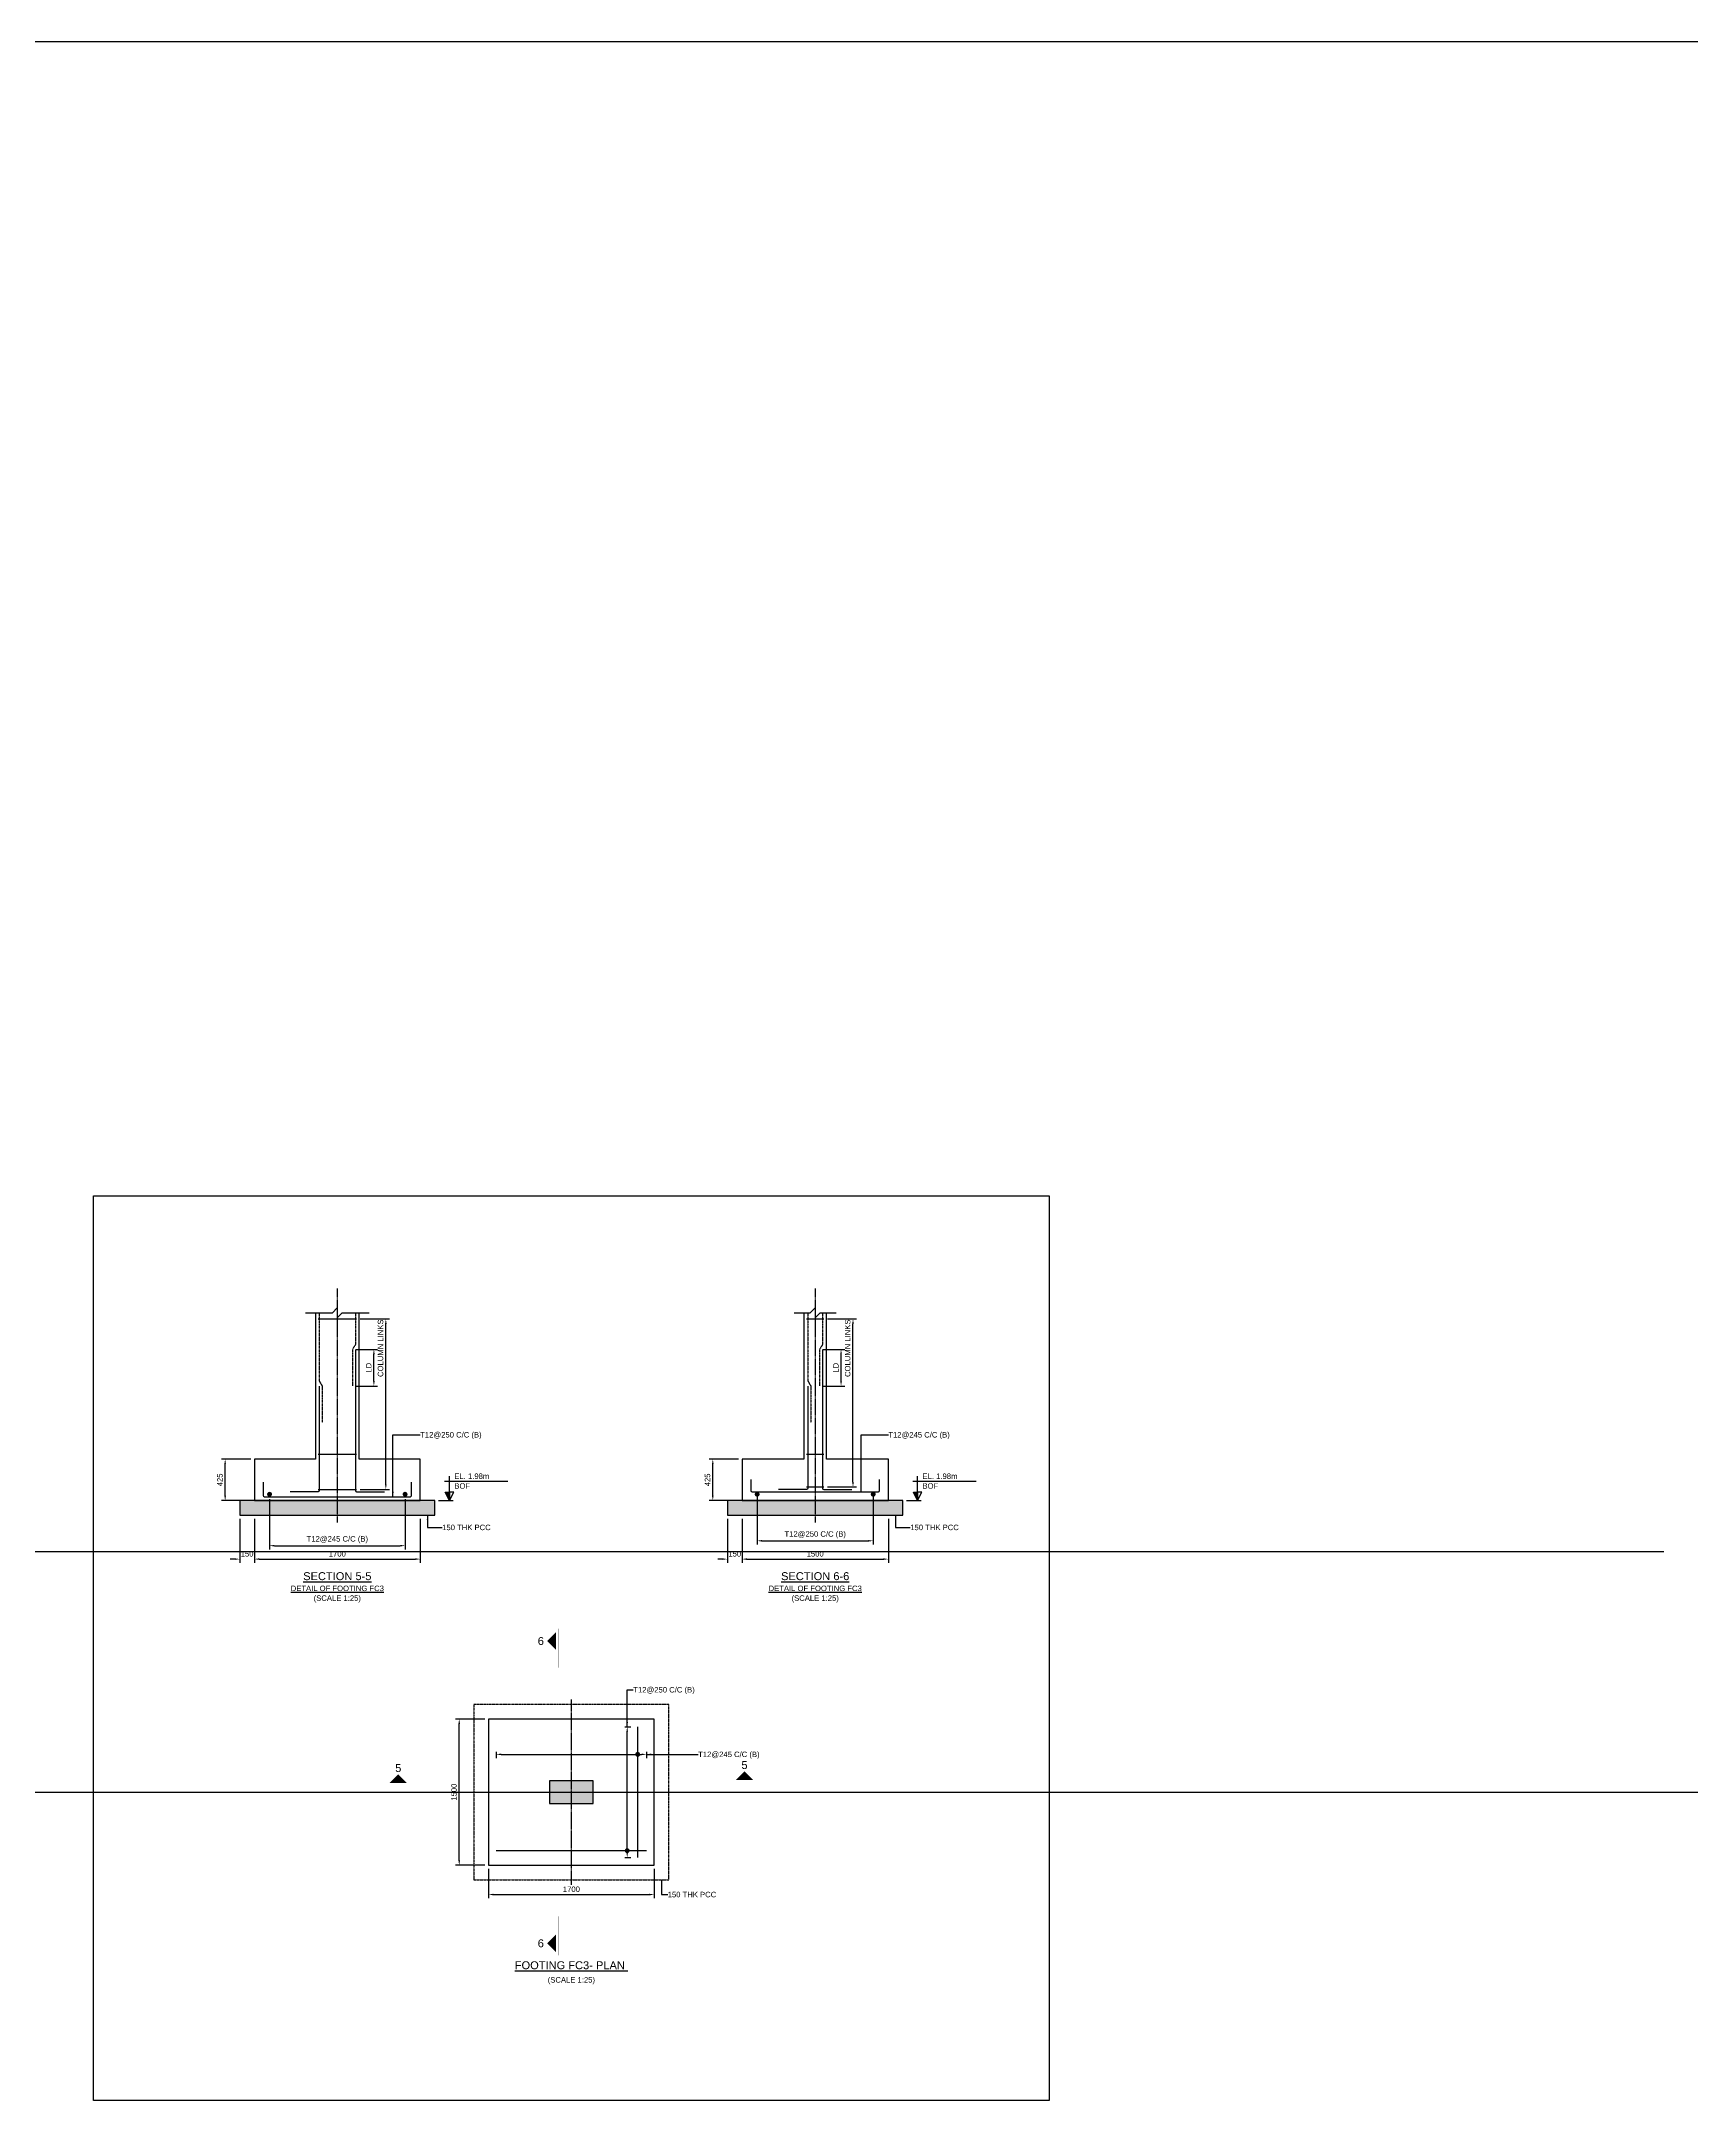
# Model space of a CAD drawing. Header units: inches. Extents: x -816171 to 9366335, y -450961 to 689132.
# Drawn here: x 5528671 to 5596347, y 310921 to 395952 of the extents above; entities that cross this region are included whole.
import ezdxf
from ezdxf.enums import TextEntityAlignment as Align

# ---------------------------------------------------------------- set-up
doc = ezdxf.new("R2010")
doc.units = ezdxf.units.IN
doc.header["$MEASUREMENT"] = 0
doc.linetypes.add('Cline', pattern=[1, 0.625, -0.125, 0.125, -0.125])
doc.linetypes.add('DASHED', pattern=[0.75, 0.5, -0.25])
for name, color, linetype in [('Center Line', 1, 'Continuous'), ('Column', 2, 'Continuous'), ('Concrete Line', 2, 'Continuous'), ('Dim', 31, 'Continuous'), ('Footing', 4, 'Continuous'), ('Labels', 4, 'Continuous'), ('PCC', 5, 'Continuous'), ('Reinforcement', 130, 'Continuous'), ('Schedule Border', 60, 'Continuous'), ('Section Mark', 5, 'Continuous'), ('Solid', 25, 'Continuous'), ('Text', 31, 'Continuous')]:
    doc.layers.add(name, color=color, linetype=linetype)
doc.styles.add('SC-FTG1', font='sanss___.ttf')
doc.styles.add('SC-FTG2', font='SansSerif')
doc.dimstyles.new('RccFooting', dxfattribs={"dimtxt": 225, "dimasz": 200, "dimexe": 150, "dimexo": 150, "dimgap": 100, "dimtad": 1, "dimtoh": 1, "dimdec": 4, "dimlfac": 0.25, "dimzin": 0, "dimdsep": 46, "dimtxsty": 'SC-FTG2', "dimcen": 0.09, "dimclrd": 8, "dimclre": 8, "dimclrt": 31, "dimadec": 0, "dimazin": 0, "dimtfac": 1, "dimtdec": 0, "dimtix": 1, "dimtofl": 0, "dimtmove": 0, "dimatfit": 3, "dimfxl": 1, "dimtolj": 1, "dimtzin": 0, "dimarcsym": 0})

# ---------------------------------------------------------------- blocks, each defined once
blk = doc.blocks.new('*D2167')
at = {"layer": 'DEFPOINTS', "color": 0, "transparency": 16777216}
for p in [(5547005, 321144), (5553805, 321144), (5553805, 319944)]:
    blk.add_point(p, dxfattribs=at)
at = {"layer": 'Dim', "color": 8, "lineweight": -2, "transparency": 16777216}
for p, q in [((5547005, 320994), (5547005, 319794)), ((5553805, 320994), (5553805, 319794)), ((5547205, 319944), (5553605, 319944))]:
    blk.add_line(p, q, dxfattribs=at)
at = {"layer": 'Dim', "color": 8, "transparency": 16777216}
for points in [[(5547205, 319978), (5547205, 319911), (5547005, 319944)], [(5553605, 319978), (5553605, 319911), (5553805, 319944)]]:
    blk.add_solid(points, dxfattribs=at)
at = {"layer": 'Dim', "color": 31, "transparency": 16777216, "insert": (5550405, 320160), "char_height": 225, "attachment_point": 5, "style": 'SC-FTG2'}
blk.add_mtext('\\A1;1700', dxfattribs=at)
blk = doc.blocks.new('*D2168')
at = {"layer": 'DEFPOINTS', "color": 0, "transparency": 16777216}
for p in [(5545805, 327144), (5547005, 327144), (5547005, 321144)]:
    blk.add_point(p, dxfattribs=at)
at = {"layer": 'Dim', "color": 8, "lineweight": -2, "transparency": 16777216}
for p, q in [((5546855, 327144), (5545655, 327144)), ((5545805, 321344), (5545805, 326944)), ((5546855, 321144), (5545655, 321144))]:
    blk.add_line(p, q, dxfattribs=at)
at = {"layer": 'Dim', "color": 8, "transparency": 16777216}
for points in [[(5545771, 326944), (5545838, 326944), (5545805, 327144)], [(5545771, 321344), (5545838, 321344), (5545805, 321144)]]:
    blk.add_solid(points, dxfattribs=at)
at = {"layer": 'Dim', "color": 31, "transparency": 16777216, "insert": (5545589, 324144), "char_height": 225, "attachment_point": 5, "rotation": 90, "style": 'SC-FTG2'}
blk.add_mtext('\\A1;1500', dxfattribs=at)
blk = doc.blocks.new('*D2169')
at = {"layer": 'DEFPOINTS', "color": 0, "transparency": 16777216}
for p in [(5552445, 326824), (5552695, 326824), (5552445, 321464)]:
    blk.add_point(p, dxfattribs=at)
at = {"layer": 'Dim', "color": 8, "lineweight": -2, "transparency": 16777216}
for p, q in [((5552595, 326824), (5552845, 326824)), ((5552695, 321664), (5552695, 326624)), ((5552595, 321464), (5552845, 321464))]:
    blk.add_line(p, q, dxfattribs=at)
at = {"layer": 'Dim', "color": 8, "transparency": 16777216}
for points in [[(5552661, 326624), (5552728, 326624), (5552695, 326824)], [(5552661, 321664), (5552728, 321664), (5552695, 321464)]]:
    blk.add_solid(points, dxfattribs=at)
blk = doc.blocks.new('*D2170')
at = {"layer": 'DEFPOINTS', "color": 0, "transparency": 16777216}
for p in [(5547325, 325944), (5553485, 325944), (5553485, 325694)]:
    blk.add_point(p, dxfattribs=at)
at = {"layer": 'Dim', "color": 8, "lineweight": -2, "transparency": 16777216}
for p, q in [((5547325, 325794), (5547325, 325544)), ((5547525, 325694), (5553285, 325694)), ((5553485, 325794), (5553485, 325544))]:
    blk.add_line(p, q, dxfattribs=at)
at = {"layer": 'Dim', "color": 8, "transparency": 16777216}
for points in [[(5547525, 325728), (5547525, 325661), (5547325, 325694)], [(5553285, 325728), (5553285, 325661), (5553485, 325694)]]:
    blk.add_solid(points, dxfattribs=at)
blk = doc.blocks.new('*D2171')
at = {"layer": 'DEFPOINTS', "color": 0, "transparency": 16777216}
for p in [(5536805, 335503), (5537405, 335503), (5537405, 333703)]:
    blk.add_point(p, dxfattribs=at)
at = {"layer": 'Dim', "color": 8, "lineweight": -2, "transparency": 16777216}
for p, q in [((5536805, 335353), (5536805, 333553)), ((5537405, 335353), (5537405, 333553)), ((5536605, 333703), (5536405, 333703)), ((5537605, 333703), (5537805, 333703))]:
    blk.add_line(p, q, dxfattribs=at)
at = {"layer": 'Dim', "color": 8, "transparency": 16777216}
for points in [[(5536605, 333736), (5536605, 333670), (5536805, 333703)], [(5537605, 333736), (5537605, 333670), (5537405, 333703)]]:
    blk.add_solid(points, dxfattribs=at)
at = {"layer": 'Dim', "color": 31, "transparency": 16777216, "insert": (5537105, 333919), "char_height": 225, "attachment_point": 5, "style": 'SC-FTG2'}
blk.add_mtext('\\A1;150', dxfattribs=at)
blk = doc.blocks.new('*D2172')
at = {"layer": 'DEFPOINTS', "color": 0, "transparency": 16777216}
for p in [(5537405, 335503), (5544205, 335503), (5544205, 333703)]:
    blk.add_point(p, dxfattribs=at)
at = {"layer": 'Dim', "color": 8, "lineweight": -2, "transparency": 16777216}
for p, q in [((5537405, 335353), (5537405, 333553)), ((5544205, 335353), (5544205, 333553)), ((5537605, 333703), (5544005, 333703))]:
    blk.add_line(p, q, dxfattribs=at)
at = {"layer": 'Dim', "color": 8, "transparency": 16777216}
for points in [[(5537605, 333736), (5537605, 333670), (5537405, 333703)], [(5544005, 333736), (5544005, 333670), (5544205, 333703)]]:
    blk.add_solid(points, dxfattribs=at)
at = {"layer": 'Dim', "color": 31, "transparency": 16777216, "insert": (5540805, 333919), "char_height": 225, "attachment_point": 5, "style": 'SC-FTG2'}
blk.add_mtext('\\A1;1700', dxfattribs=at)
blk = doc.blocks.new('*D2173')
at = {"layer": 'DEFPOINTS', "color": 0, "transparency": 16777216}
for p in [(5536205, 337803), (5537405, 337803), (5537405, 336103)]:
    blk.add_point(p, dxfattribs=at)
at = {"layer": 'Dim', "color": 8, "lineweight": -2, "transparency": 16777216}
for p, q in [((5537255, 337803), (5536055, 337803)), ((5536205, 336303), (5536205, 337603)), ((5537255, 336103), (5536055, 336103))]:
    blk.add_line(p, q, dxfattribs=at)
at = {"layer": 'Dim', "color": 8, "transparency": 16777216}
for points in [[(5536171, 337603), (5536238, 337603), (5536205, 337803)], [(5536171, 336303), (5536238, 336303), (5536205, 336103)]]:
    blk.add_solid(points, dxfattribs=at)
at = {"layer": 'Dim', "color": 31, "transparency": 16777216, "insert": (5535989, 336953), "char_height": 225, "attachment_point": 5, "rotation": 90, "style": 'SC-FTG2'}
blk.add_mtext('\\A1;425', dxfattribs=at)
blk = doc.blocks.new('*D2158')
at = {"layer": 'DEFPOINTS', "color": 0, "transparency": 16777216}
for p in [(5538025, 336313), (5543585, 336313), (5543585, 334253)]:
    blk.add_point(p, dxfattribs=at)
at = {"layer": 'Dim', "color": 8, "lineweight": -2, "transparency": 16777216}
for p, q in [((5538025, 336163), (5538025, 334103)), ((5543585, 336163), (5543585, 334103)), ((5538225, 334253), (5543385, 334253))]:
    blk.add_line(p, q, dxfattribs=at)
at = {"layer": 'Dim', "color": 8, "transparency": 16777216}
for points in [[(5538225, 334286), (5538225, 334220), (5538025, 334253)], [(5543385, 334286), (5543385, 334220), (5543585, 334253)]]:
    blk.add_solid(points, dxfattribs=at)
at = {"layer": 'Dim', "color": 31, "transparency": 16777216, "insert": (5540805, 334500), "char_height": 225, "attachment_point": 5, "style": 'SC-FTG2'}
blk.add_mtext('\\A1;T12@245 C/C (B)', dxfattribs=at)
blk = doc.blocks.new('*D2159')
at = {"layer": 'DEFPOINTS', "color": 0, "transparency": 16777216}
for p in [(5541425, 342303), (5542305, 342303), (5541425, 340803)]:
    blk.add_point(p, dxfattribs=at)
at = {"layer": 'Dim', "color": 8, "lineweight": -2, "transparency": 16777216}
for p, q in [((5541575, 342303), (5542455, 342303)), ((5542305, 341003), (5542305, 342103)), ((5541575, 340803), (5542455, 340803))]:
    blk.add_line(p, q, dxfattribs=at)
at = {"layer": 'Dim', "color": 8, "transparency": 16777216}
for points in [[(5542271, 342103), (5542338, 342103), (5542305, 342303)], [(5542271, 341003), (5542338, 341003), (5542305, 340803)]]:
    blk.add_solid(points, dxfattribs=at)
at = {"layer": 'Dim', "color": 31, "transparency": 16777216, "insert": (5542092, 341553), "char_height": 225, "attachment_point": 5, "rotation": 90, "style": 'SC-FTG2'}
blk.add_mtext('\\A1;LD', dxfattribs=at)
blk = doc.blocks.new('*D2160')
at = {"layer": 'DEFPOINTS', "color": 0, "transparency": 16777216}
for p in [(5541595, 343553), (5542795, 343553), (5541595, 336563)]:
    blk.add_point(p, dxfattribs=at)
at = {"layer": 'Dim', "color": 8, "lineweight": -2, "transparency": 16777216}
for p, q in [((5541745, 343553), (5542945, 343553)), ((5542795, 336763), (5542795, 343353)), ((5541745, 336563), (5542945, 336563))]:
    blk.add_line(p, q, dxfattribs=at)
at = {"layer": 'Dim', "color": 8, "transparency": 16777216}
for points in [[(5542761, 343353), (5542828, 343353), (5542795, 343553)], [(5542761, 336763), (5542828, 336763), (5542795, 336563)]]:
    blk.add_solid(points, dxfattribs=at)
at = {"layer": 'Dim', "color": 31, "transparency": 16777216, "insert": (5542577, 342353), "char_height": 225, "attachment_point": 5, "rotation": 90, "style": 'SC-FTG2'}
blk.add_mtext('\\A1;COLUMN LINKS', dxfattribs=at)
blk = doc.blocks.new('*D2161')
at = {"layer": 'DEFPOINTS', "color": 0, "transparency": 16777216}
for p in [(5556805, 335503), (5557405, 335503), (5557405, 333703)]:
    blk.add_point(p, dxfattribs=at)
at = {"layer": 'Dim', "color": 8, "lineweight": -2, "transparency": 16777216}
for p, q in [((5556805, 335353), (5556805, 333553)), ((5557405, 335353), (5557405, 333553)), ((5556605, 333703), (5556405, 333703)), ((5557605, 333703), (5557805, 333703))]:
    blk.add_line(p, q, dxfattribs=at)
at = {"layer": 'Dim', "color": 8, "transparency": 16777216}
for points in [[(5556605, 333736), (5556605, 333670), (5556805, 333703)], [(5557605, 333736), (5557605, 333670), (5557405, 333703)]]:
    blk.add_solid(points, dxfattribs=at)
at = {"layer": 'Dim', "color": 31, "transparency": 16777216, "insert": (5557105, 333919), "char_height": 225, "attachment_point": 5, "style": 'SC-FTG2'}
blk.add_mtext('\\A1;150', dxfattribs=at)
blk = doc.blocks.new('*D2162')
at = {"layer": 'DEFPOINTS', "color": 0, "transparency": 16777216}
for p in [(5557405, 335503), (5563405, 335503), (5563405, 333703)]:
    blk.add_point(p, dxfattribs=at)
at = {"layer": 'Dim', "color": 8, "lineweight": -2, "transparency": 16777216}
for p, q in [((5557405, 335353), (5557405, 333553)), ((5563405, 335353), (5563405, 333553)), ((5557605, 333703), (5563205, 333703))]:
    blk.add_line(p, q, dxfattribs=at)
at = {"layer": 'Dim', "color": 8, "transparency": 16777216}
for points in [[(5557605, 333736), (5557605, 333670), (5557405, 333703)], [(5563205, 333736), (5563205, 333670), (5563405, 333703)]]:
    blk.add_solid(points, dxfattribs=at)
at = {"layer": 'Dim', "color": 31, "transparency": 16777216, "insert": (5560405, 333919), "char_height": 225, "attachment_point": 5, "style": 'SC-FTG2'}
blk.add_mtext('\\A1;1500', dxfattribs=at)
blk = doc.blocks.new('*D2180')
at = {"layer": 'DEFPOINTS', "color": 0, "transparency": 16777216}
for p in [(5556205, 337803), (5557405, 337803), (5557405, 336103)]:
    blk.add_point(p, dxfattribs=at)
at = {"layer": 'Dim', "color": 8, "lineweight": -2, "transparency": 16777216}
for p, q in [((5557255, 337803), (5556055, 337803)), ((5556205, 336303), (5556205, 337603)), ((5557255, 336103), (5556055, 336103))]:
    blk.add_line(p, q, dxfattribs=at)
at = {"layer": 'Dim', "color": 8, "transparency": 16777216}
for points in [[(5556171, 337603), (5556238, 337603), (5556205, 337803)], [(5556171, 336303), (5556238, 336303), (5556205, 336103)]]:
    blk.add_solid(points, dxfattribs=at)
at = {"layer": 'Dim', "color": 31, "transparency": 16777216, "insert": (5555989, 336953), "char_height": 225, "attachment_point": 5, "rotation": 90, "style": 'SC-FTG2'}
blk.add_mtext('\\A1;425', dxfattribs=at)
blk = doc.blocks.new('*D2181')
at = {"layer": 'DEFPOINTS', "color": 0, "transparency": 16777216}
for p in [(5558025, 336513), (5562785, 336513), (5562785, 334453)]:
    blk.add_point(p, dxfattribs=at)
at = {"layer": 'Dim', "color": 8, "lineweight": -2, "transparency": 16777216}
for p, q in [((5558025, 336363), (5558025, 334303)), ((5562785, 336363), (5562785, 334303)), ((5558225, 334453), (5562585, 334453))]:
    blk.add_line(p, q, dxfattribs=at)
at = {"layer": 'Dim', "color": 8, "transparency": 16777216}
for points in [[(5558225, 334486), (5558225, 334420), (5558025, 334453)], [(5562585, 334486), (5562585, 334420), (5562785, 334453)]]:
    blk.add_solid(points, dxfattribs=at)
at = {"layer": 'Dim', "color": 31, "transparency": 16777216, "insert": (5560405, 334700), "char_height": 225, "attachment_point": 5, "style": 'SC-FTG2'}
blk.add_mtext('\\A1;T12@250 C/C (B)', dxfattribs=at)
blk = doc.blocks.new('*D2182')
at = {"layer": 'DEFPOINTS', "color": 0, "transparency": 16777216}
for p in [(5560585, 342303), (5561465, 342303), (5560585, 340803)]:
    blk.add_point(p, dxfattribs=at)
at = {"layer": 'Dim', "color": 8, "lineweight": -2, "transparency": 16777216}
for p, q in [((5560735, 342303), (5561615, 342303)), ((5561465, 341003), (5561465, 342103)), ((5560735, 340803), (5561615, 340803))]:
    blk.add_line(p, q, dxfattribs=at)
at = {"layer": 'Dim', "color": 8, "transparency": 16777216}
for points in [[(5561431, 342103), (5561498, 342103), (5561465, 342303)], [(5561431, 341003), (5561498, 341003), (5561465, 340803)]]:
    blk.add_solid(points, dxfattribs=at)
at = {"layer": 'Dim', "color": 31, "transparency": 16777216, "insert": (5561252, 341553), "char_height": 225, "attachment_point": 5, "rotation": 90, "style": 'SC-FTG2'}
blk.add_mtext('\\A1;LD', dxfattribs=at)
blk = doc.blocks.new('*D2183')
at = {"layer": 'DEFPOINTS', "color": 0, "transparency": 16777216}
for p in [(5560755, 343553), (5561955, 343553), (5560755, 336663)]:
    blk.add_point(p, dxfattribs=at)
at = {"layer": 'Dim', "color": 8, "lineweight": -2, "transparency": 16777216}
for p, q in [((5560905, 343553), (5562105, 343553)), ((5561955, 336863), (5561955, 343353)), ((5560905, 336663), (5562105, 336663))]:
    blk.add_line(p, q, dxfattribs=at)
at = {"layer": 'Dim', "color": 8, "transparency": 16777216}
for points in [[(5561921, 343353), (5561988, 343353), (5561955, 343553)], [(5561921, 336863), (5561988, 336863), (5561955, 336663)]]:
    blk.add_solid(points, dxfattribs=at)
at = {"layer": 'Dim', "color": 31, "transparency": 16777216, "insert": (5561737, 342353), "char_height": 225, "attachment_point": 5, "rotation": 90, "style": 'SC-FTG2'}
blk.add_mtext('\\A1;COLUMN LINKS', dxfattribs=at)

msp = doc.modelspace()

# ---------------------------------------------------------------- hatches: boundary and pattern name
at = {"layer": 'Solid'}
for points in [[(5536804.62407, 335503.05879), (5544804.62407, 335503.05879), (5544804.62407, 336103.05879), (5536804.62407, 336103.05879)], [(5545404.62407, 336103.05879), (5545229.62407, 336453.05879), (5545404.62407, 336453.05879)], [(5556804.62407, 335503.05879), (5564004.62407, 335503.05879), (5564004.62407, 336103.05879), (5556804.62407, 336103.05879)], [(5564604.62407, 336103.05879), (5564429.62407, 336453.05879), (5564604.62407, 336453.05879)], [(5549764.62407, 330694.42233), (5549414.62407, 330344.42233), (5549764.62407, 329994.42233), (5549764.62407, 330694.42233)], [(5542954.62407, 324520.42233), (5543304.62407, 324870.42233), (5543654.62407, 324520.42233), (5542954.62407, 324520.42233)], [(5557854.62407, 324644.42233), (5557504.62407, 324994.42233), (5557154.62407, 324644.42233), (5557854.62407, 324644.42233)], [(5549504.62407, 323684.42233), (5551304.62407, 323684.42233), (5551304.62407, 324604.42233), (5549504.62407, 324604.42233)], [(5549764.62407, 317594.42233), (5549414.62407, 317944.42233), (5549764.62407, 318294.42233), (5549764.62407, 317594.42233)]]:
    msp.add_hatch(color=256, dxfattribs=at).paths.add_polyline_path(points, flags=0)

# ---------------------------------------------------------------- linework, layer by layer
msp.add_lwpolyline([(5266849.35229, 395952.13534), (5795953.51014, 395952.13534), (5795953.51014, 141360.22388), (5266849.35229, 141360.22388)], close=True)
msp.add_lwpolyline([(5530804.62407, 311503.05879), (5530804.62407, 348603.05879), (5570004.62407, 348603.05879), (5570004.62407, 311503.05879), (5530804.62407, 311503.05879)])
at = {"layer": 'Center Line', "linetype": 'Cline'}
for points in [[(5540804.62407, 344803.05879), (5540804.62407, 335203.05879)], [(5560404.62407, 344803.05879), (5560404.62407, 335203.05879)], [(5550404.62407, 320344.42233), (5550404.62407, 327944.42233)], [(5546204.62407, 324144.42233), (5554604.62407, 324144.42233)]]:
    msp.add_lwpolyline(points, dxfattribs=at)
at = {"layer": 'Column'}
msp.add_lwpolyline([(5549504.62407, 323684.42233), (5551304.62407, 323684.42233), (5551304.62407, 324604.42233), (5549504.62407, 324604.42233), (5549504.62407, 323684.42233)], dxfattribs=at)
at = {"layer": 'Concrete Line'}
for points in [[(5539904.62407, 343803.05879), (5539904.62407, 337803.05879), (5537404.62407, 337803.05879), (5537404.62407, 336103.05879), (5544204.62407, 336103.05879), (5544204.62407, 337803.05879), (5541704.62407, 337803.05879), (5541704.62407, 343803.05879)], [(5539504.62407, 343803.05879), (5540604.62407, 343803.05879), (5540804.62407, 344003.05879), (5540804.62407, 343603.05879), (5541004.62407, 343803.05879), (5542104.62407, 343803.05879)], [(5559944.62407, 343803.05879), (5559944.62407, 337803.05879), (5557404.62407, 337803.05879), (5557404.62407, 336103.05879), (5563404.62407, 336103.05879), (5563404.62407, 337803.05879), (5560864.62407, 337803.05879), (5560864.62407, 343803.05879)], [(5559544.62407, 343803.05879), (5560204.62407, 343803.05879), (5560404.62407, 344003.05879), (5560404.62407, 343603.05879), (5560604.62407, 343803.05879), (5561264.62407, 343803.05879)]]:
    msp.add_lwpolyline(points, dxfattribs=at)
at = {"layer": 'Dim', "color": 8, "const_width": 100}
for points in [[(5553074.62407, 325694.42233, 1), (5553174.62407, 325694.42233, 1)], [(5552644.62407, 321744.42233, 1), (5552744.62407, 321744.42233, 1)]]:
    msp.add_lwpolyline(points, format="xyb", close=True, dxfattribs=at)
at = {"layer": 'Footing'}
msp.add_lwpolyline([(5547004.62407, 321144.42233), (5553804.62407, 321144.42233), (5553804.62407, 327144.42233), (5547004.62407, 327144.42233), (5547004.62407, 321144.42233)], dxfattribs=at)
at = {"layer": 'PCC'}
for points in [[(5536804.62407, 335503.05879), (5544804.62407, 335503.05879), (5544804.62407, 336103.05879), (5536804.62407, 336103.05879), (5536804.62407, 335503.05879)], [(5556804.62407, 335503.05879), (5564004.62407, 335503.05879), (5564004.62407, 336103.05879), (5556804.62407, 336103.05879), (5556804.62407, 335503.05879)]]:
    msp.add_lwpolyline(points, dxfattribs=at)
at = {"layer": 'PCC', "linetype": 'DASHED'}
msp.add_lwpolyline([(5546404.62407, 320544.42233), (5554404.62407, 320544.42233), (5554404.62407, 327744.42233), (5546404.62407, 327744.42233), (5546404.62407, 320544.42233)], dxfattribs=at)
at = {"layer": 'Reinforcement'}
for points in [[(5540014.62407, 343553.05879), (5541594.62407, 343553.05879)], [(5560054.62407, 343553.05879), (5560754.62407, 343553.05879)], [(5540014.62407, 338003.05879), (5541594.62407, 338003.05879)], [(5560054.62407, 338003.05879), (5560754.62407, 338003.05879)], [(5540014.62407, 336563.05879), (5541594.62407, 336563.05879)], [(5560054.62407, 336663.05879), (5560754.62407, 336663.05879)], [(5553124.62407, 321464.42233), (5553124.62407, 326824.42233)], [(5547324.62407, 321744.42233), (5553484.62407, 321744.42233)]]:
    msp.add_lwpolyline(points, dxfattribs=at)
at = {"layer": 'Reinforcement', "linetype": 'DASHED'}
for points in [[(5540064.62407, 343803.05879), (5540064.62407, 341003.05879), (5540184.62407, 340803.05879), (5540184.62407, 339303.05879)], [(5541544.62407, 343803.05879), (5541544.62407, 342503.05879), (5541424.62407, 342303.05879), (5541424.62407, 340803.05879)], [(5560104.62407, 343803.05879), (5560104.62407, 341003.05879), (5560224.62407, 340803.05879), (5560224.62407, 339303.05879)], [(5560704.62407, 343803.05879), (5560704.62407, 342503.05879), (5560584.62407, 342303.05879), (5560584.62407, 340803.05879)]]:
    msp.add_lwpolyline(points, dxfattribs=at)
at = {"layer": 'Reinforcement'}
for points in [[(5541544.62407, 342303.05879), (5541544.62407, 336513.05879, 0.4), (5541594.62407, 336463.05879), (5542744.62407, 336463.05879, 0.4), (5542744.62407, 336463.05879), (5542744.62407, 336463.05879)], [(5560704.62407, 342303.05879), (5560704.62407, 336613.05879, 0.4), (5560754.62407, 336563.05879), (5561904.62407, 336563.05879, 0.4), (5561904.62407, 336563.05879), (5561904.62407, 336563.05879)], [(5540064.62407, 340803.05879), (5540064.62407, 336513.05879, -0.4), (5540014.62407, 336463.05879), (5538864.62407, 336463.05879, 0.4), (5538864.62407, 336463.05879), (5538864.62407, 336463.05879)], [(5560104.62407, 340803.05879), (5560104.62407, 336613.05879, -0.4), (5560054.62407, 336563.05879), (5558904.62407, 336563.05879, 0.4), (5558904.62407, 336563.05879), (5558904.62407, 336563.05879)], [(5537764.62407, 336863.05879), (5537764.62407, 336313.05879, 0.4), (5537814.62407, 336263.05879), (5543794.62407, 336263.05879, 0.4), (5543844.62407, 336313.05879), (5543844.62407, 336863.05879)], [(5557764.62407, 336963.05879), (5557764.62407, 336513.05879, 0.4), (5557814.62407, 336463.05879), (5562994.62407, 336463.05879, 0.4), (5563044.62407, 336513.05879), (5563044.62407, 336963.05879)]]:
    msp.add_lwpolyline(points, format="xyb", dxfattribs=at)
at = {"layer": 'Reinforcement', "const_width": 100}
for points in [[(5537974.62407, 336363.05879, 1), (5538074.62407, 336363.05879, 1)], [(5543534.62407, 336363.05879, 1), (5543634.62407, 336363.05879, 1)], [(5557974.62407, 336363.05879, 1), (5558074.62407, 336363.05879, 1)], [(5562734.62407, 336363.05879, 1), (5562834.62407, 336363.05879, 1)]]:
    msp.add_lwpolyline(points, format="xyb", close=True, dxfattribs=at)
at = {"layer": 'Schedule Border'}
for p, q in [((5481204.62407, 334020.24932), (5595217.01533, 334020.24932)), ((5469204.62407, 324144.42233), (5612294.21667, 324144.42233)), ((5530804.62407, 324144.42233), (5570004.62407, 324144.42233))]:
    msp.add_line(p, q, dxfattribs=at)
at = {"layer": 'Section Mark'}
for p, q in [((5544954.62407, 336103.05879), (5545554.62407, 336103.05879)), ((5564154.62407, 336103.05879), (5564754.62407, 336103.05879))]:
    msp.add_line(p, q, dxfattribs=at)
for points in [[(5545204.62407, 336903.05879), (5547804.62407, 336903.05879)], [(5545404.62407, 336103.05879), (5545404.62407, 337103.05879)], [(5564404.62407, 336903.05879), (5567004.62407, 336903.05879)], [(5564604.62407, 336103.05879), (5564604.62407, 337103.05879)], [(5545404.62407, 336103.05879), (5545229.62407, 336453.05879), (5545404.62407, 336453.05879), (5545404.62407, 336103.05879)], [(5545404.62407, 336103.05879), (5545579.62407, 336453.05879), (5545404.62407, 336453.05879), (5545404.62407, 336103.05879)], [(5564604.62407, 336103.05879), (5564429.62407, 336453.05879), (5564604.62407, 336453.05879), (5564604.62407, 336103.05879)], [(5564604.62407, 336103.05879), (5564779.62407, 336453.05879), (5564604.62407, 336453.05879), (5564604.62407, 336103.05879)]]:
    msp.add_lwpolyline(points, dxfattribs=at)
at = {"layer": 'Section Mark', "const_width": 5}
for points in [[(5549864.62407, 329244.42233), (5549864.62407, 330844.42233)], [(5549764.62407, 330694.42233), (5549414.62407, 330344.42233), (5549764.62407, 329994.42233), (5549764.62407, 330694.42233)], [(5542954.62407, 324520.42233), (5543304.62407, 324870.42233), (5543654.62407, 324520.42233), (5542954.62407, 324520.42233)], [(5557854.62407, 324644.42233), (5557504.62407, 324994.42233), (5557154.62407, 324644.42233), (5557854.62407, 324644.42233)], [(5544404.62407, 324420.42233), (5542804.62407, 324420.42233)], [(5556404.62407, 324544.42233), (5558004.62407, 324544.42233)], [(5549864.62407, 319044.42233), (5549864.62407, 317444.42233)], [(5549764.62407, 317594.42233), (5549414.62407, 317944.42233), (5549764.62407, 318294.42233), (5549764.62407, 317594.42233)]]:
    msp.add_lwpolyline(points, dxfattribs=at)

# ---------------------------------------------------------------- texts
at = {"layer": 'Dim', "style": 'SC-FTG2'}
for s, p in [('T12@250 C/C (B)', (5544204.62407, 338803.05879)), ('T12@245 C/C (B)', (5563404.62407, 338803.05879)), ('150 THK PCC', (5545104.62407, 335003.05879)), ('150 THK PCC', (5564304.62407, 335003.05879)), ('150 THK PCC', (5554354.62407, 319944.42233))]:
    msp.add_text(s, height=225, dxfattribs=at).set_placement(p, align=Align.MIDDLE_LEFT)
at = {"layer": 'Labels', "style": 'SC-FTG1'}
for s, p in [('%%USECTION 5-5', (5540804.62407, 333003.05879)), ('%%USECTION 6-6', (5560404.62407, 333003.05879)), ('%%uFOOTING FC3- PLAN ', (5550404.62407, 317044.42233))]:
    msp.add_text(s, height=325, dxfattribs=at).set_placement(p, align=Align.MIDDLE_CENTER)
at = {"layer": 'Section Mark', "style": 'SC-FTG1'}
for s, p in [('6', (5549152.12407, 330344.42233)), ('5', (5543304.62407, 325132.92233)), ('5', (5557504.62407, 325256.92233)), ('6', (5549152.12407, 317944.42233))]:
    msp.add_text(s, height=325, dxfattribs=at).set_placement(p, align=Align.MIDDLE_CENTER)
at = {"layer": 'Text'}
for s, style, p in [('EL. 1.98m', 'SC-FTG2', (5545604.62407, 337103.05879)), ('BOF', 'SC-FTG2', (5545604.62407, 336703.05879)), ('EL. 1.98m', 'SC-FTG2', (5564804.62407, 337103.05879)), ('BOF', 'SC-FTG2', (5564804.62407, 336703.05879)), ('T12@250 C/C (B)', 'SC-FTG1', (5552944.62407, 328344.42233)), ('T12@245 C/C (B)', 'SC-FTG1', (5555604.62407, 325694.42233))]:
    msp.add_text(s, height=225, dxfattribs=dict(at, style=style)).set_placement(p, align=Align.MIDDLE_LEFT)
at = {"layer": 'Text', "style": 'SC-FTG1'}
for s, p in [('%%UDETAIL OF FOOTING FC3', (5540804.62407, 332503.05879)), ('%%UDETAIL OF FOOTING FC3', (5560404.62407, 332503.05879)), ('(SCALE 1:25)', (5540804.62407, 332103.05879)), ('(SCALE 1:25)', (5560404.62407, 332103.05879)), ('(SCALE 1:25)', (5550404.62407, 316444.42233))]:
    msp.add_text(s, height=225, dxfattribs=at).set_placement(p, align=Align.MIDDLE_CENTER)

# ---------------------------------------------------------------- dimensions: what is measured, and where the dimension line sits
at = {"layer": 'Dim'}
for base, p1, p2, angle, text, picture, middle in [((5542794.62407, 343553.05879), (5541594.62407, 336563.05879), (5541594.62407, 343553.05879), 90, 'COLUMN LINKS', '*D2160', (5542794.62407, 342353.05879)), ((5561954.62407, 343553.05879), (5560754.62407, 336663.05879), (5560754.62407, 343553.05879), 90, 'COLUMN LINKS', '*D2183', (5561954.62407, 342353.05879)), ((5542304.62407, 342303.05879), (5541424.62407, 340803.05879), (5541424.62407, 342303.05879), 90, 'LD', '*D2159', (5542304.62407, 341553.05879)), ((5561464.62407, 342303.05879), (5560584.62407, 340803.05879), (5560584.62407, 342303.05879), 90, 'LD', '*D2182', (5561464.62407, 341553.05879)), ((5552694.62407, 326824.42233), (5552444.62407, 321464.42233), (5552444.62407, 326824.42233), 90, ' ', '*D2169', (5552694.62407, 323044.42233)), ((5553484.62407, 325694.42233), (5547324.62407, 325944.42233), (5553484.62407, 325944.42233), 0, ' ', '*D2170', (5551824.62407, 325694.42233))]:
    dim = msp.add_linear_dim(base=base, p1=p1, p2=p2, angle=angle, text=text, dimstyle='RccFooting', override={"dimjust": 0}, dxfattribs=at)
    dim.commit()
    dim.dimension.update_dxf_attribs({"geometry": picture, "text_midpoint": middle, "dimtype": 161})
for p1, p2, distance, text, picture, middle in [((5537404.62407, 336103.05879), (5537404.62407, 337803.05879), 1200, '425', '*D2173', (5535988.72901, 336953.05879)), ((5557404.62407, 336103.05879), (5557404.62407, 337803.05879), 1200, '425', '*D2180', (5555988.72901, 336953.05879)), ((5538024.62407, 336313.05879), (5543584.62407, 336313.05879), -2060, 'T12@245 C/C (B)', '*D2158', (5540804.62407, 334500.12669)), ((5558024.62407, 336513.05879), (5562784.62407, 336513.05879), -2060, 'T12@250 C/C (B)', '*D2181', (5560404.62407, 334700.12669)), ((5536804.62407, 335503.05879), (5537404.62407, 335503.05879), -1800, '150', '*D2171', (5537104.62407, 333918.95385)), ((5537404.62407, 335503.05879), (5544204.62407, 335503.05879), -1800, '1700', '*D2172', (5540804.62407, 333918.95385)), ((5556804.62407, 335503.05879), (5557404.62407, 335503.05879), -1800, '150', '*D2161', (5557104.62407, 333918.95385)), ((5557404.62407, 335503.05879), (5563404.62407, 335503.05879), -1800, '1500', '*D2162', (5560404.62407, 333918.95385)), ((5547004.62407, 321144.42233), (5547004.62407, 327144.42233), 1200, '1500', '*D2168', (5545588.72901, 324144.42233)), ((5547004.62407, 321144.42233), (5553804.62407, 321144.42233), -1200, '1700', '*D2167', (5550404.62407, 320160.31739))]:
    dim = msp.add_aligned_dim(p1=p1, p2=p2, distance=distance, text=text, dimstyle='RccFooting', dxfattribs=at)
    dim.commit()
    dim.dimension.update_dxf_attribs({"geometry": picture, "text_midpoint": middle})

# ---------------------------------------------------------------- leaders
at = {"layer": 'Dim', "color": 8}
for points in [[(5543084.62407, 336263.05879), (5543084.62407, 338803.05879), (5544204.62407, 338803.05879)], [(5562284.62407, 336463.05879), (5562284.62407, 338803.05879), (5563404.62407, 338803.05879)], [(5544504.62407, 335503.05879), (5544504.62407, 335003.05879), (5545104.62407, 335003.05879)], [(5563704.62407, 335503.05879), (5563704.62407, 335003.05879), (5564304.62407, 335003.05879)], [(5552694.62407, 326824.42233), (5552694.62407, 328344.42233), (5552944.62407, 328344.42233)], [(5553484.62407, 325694.42233), (5555604.62407, 325694.42233), (5555604.62407, 325694.42233)], [(5554104.62407, 320544.42233), (5554104.62407, 319944.42233), (5554354.62407, 319944.42233)]]:
    msp.add_leader(points, dimstyle='RccFooting', dxfattribs=at)

doc.saveas('drawing.dxf')
